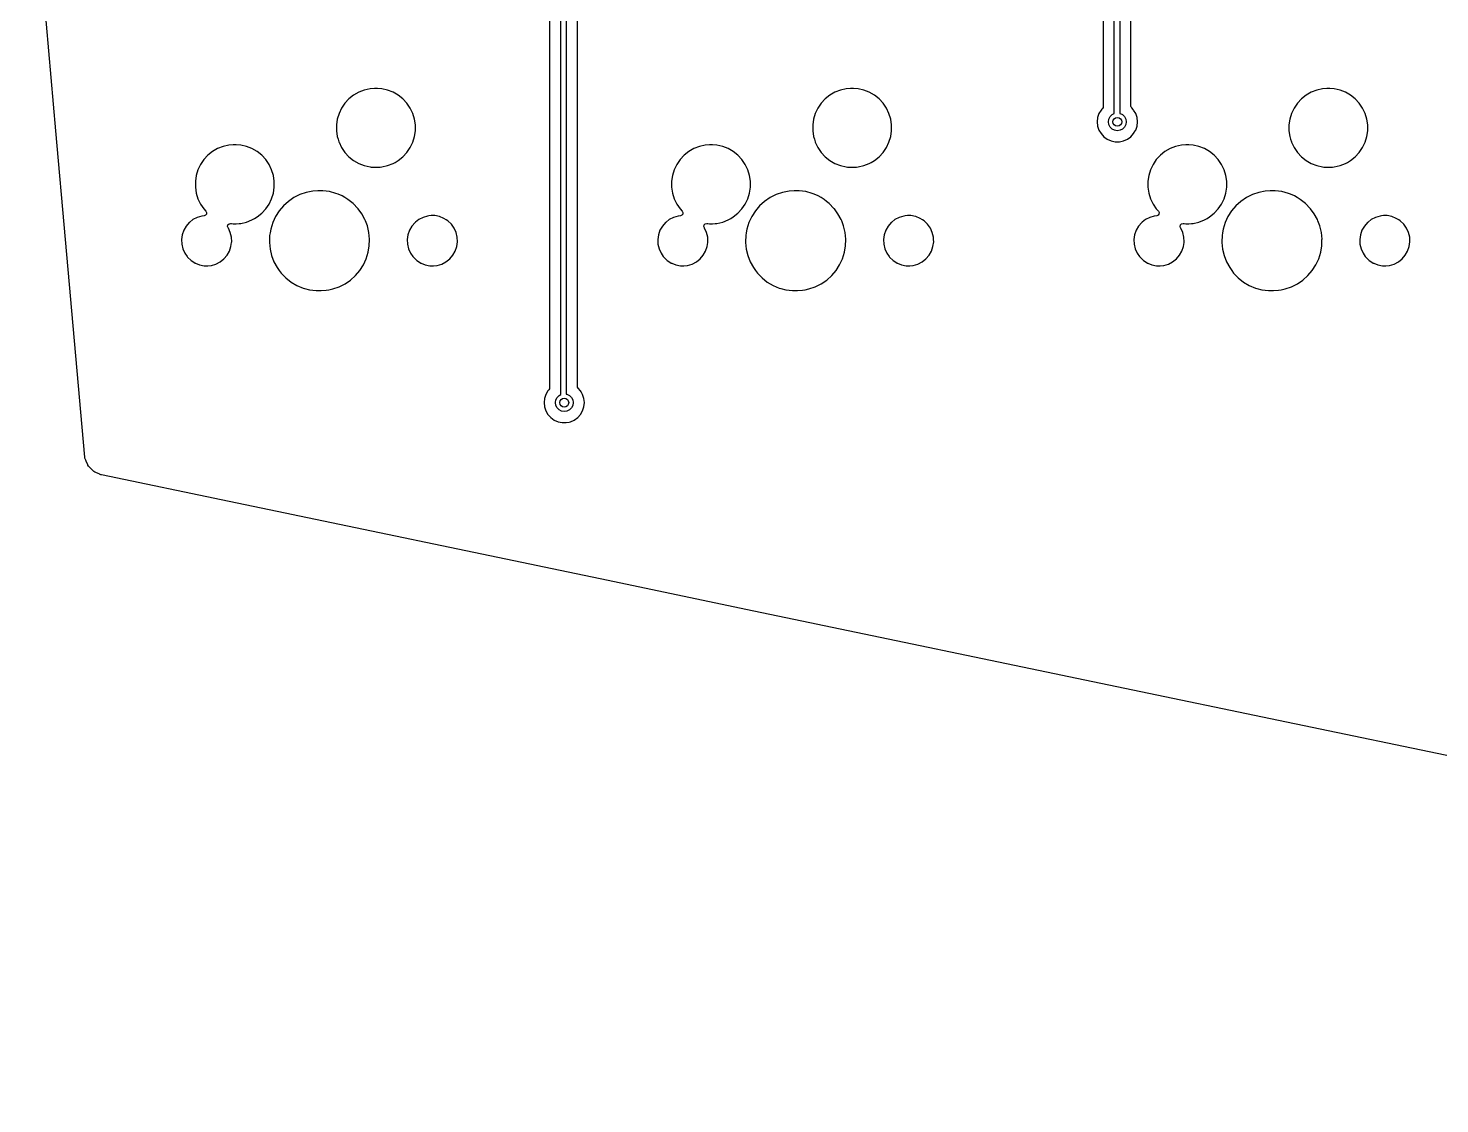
# Model space of a CAD drawing. Extents: x 51 to 201, y -153 to -28.
# Drawn here: x 53.6 to 117.1, y -153.2 to -104.7 of the extents above; entities that cross this region are included whole.
import ezdxf

# ---------------------------------------------------------------- set-up
doc = ezdxf.new("R2010")
doc.units = 0
doc.layers.add('BLACK', color=7, linetype='CONTINUOUS')

msp = doc.modelspace()

# ---------------------------------------------------------------- linework, layer by layer
at = {"layer": 'BLACK', "linetype": 'CONTINUOUS'}
for p, q in [((77.53, -121.228), (77.53, -82.655)), ((77.78, -82.7068), (77.78, -121.204)), ((77.0295, -88.1445), (77.0295, -120.93)), ((102.445, -108.575), (102.445, -92.875)), ((102.695, -92.75), (102.695, -108.568)), ((101.944, -93.4995), (101.944, -108.262)), ((54.8169, -109.353), (53.569, -95.1962)), ((103.195, -108.24), (103.195, -95.766)), ((78.2805, -109.353), (78.2805, -102.832)), ((68.004, -107.915), (67.823, -108.11)), ((68.212, -107.749), (68.004, -107.915)), ((68.4425, -107.616), (68.212, -107.749)), ((68.6902, -107.519), (68.4425, -107.616)), ((68.9496, -107.459), (68.6902, -107.519)), ((69.1486, -107.444), (68.9496, -107.459)), ((69.2814, -107.444), (69.1486, -107.444)), ((69.1486, -107.444), (69.1486, -107.444)), ((69.4804, -107.459), (69.2814, -107.444)), ((69.2814, -107.444), (69.2814, -107.444)), ((69.7398, -107.519), (69.4804, -107.459)), ((69.9875, -107.616), (69.7398, -107.519)), ((70.218, -107.749), (69.9875, -107.616)), ((70.426, -107.915), (70.218, -107.749)), ((70.607, -108.11), (70.426, -107.915)), ((70.426, -107.915), (70.426, -107.915)), ((89.4352, -107.915), (89.2542, -108.11)), ((89.6433, -107.749), (89.4352, -107.915)), ((89.8737, -107.616), (89.6433, -107.749)), ((90.1214, -107.519), (89.8737, -107.616)), ((90.3809, -107.459), (90.1214, -107.519)), ((90.5798, -107.444), (90.3809, -107.459)), ((90.7127, -107.444), (90.5798, -107.444)), ((90.5798, -107.444), (90.5798, -107.444)), ((90.9116, -107.459), (90.7127, -107.444)), ((90.7127, -107.444), (90.7127, -107.444)), ((91.1711, -107.519), (90.9116, -107.459)), ((91.4188, -107.616), (91.1711, -107.519)), ((91.6492, -107.749), (91.4188, -107.616)), ((91.8573, -107.915), (91.6492, -107.749)), ((92.0383, -108.11), (91.8573, -107.915)), ((91.8573, -107.915), (91.8573, -107.915)), ((110.866, -107.915), (110.685, -108.11)), ((111.075, -107.749), (110.866, -107.915)), ((111.305, -107.616), (111.075, -107.749)), ((111.553, -107.519), (111.305, -107.616)), ((111.812, -107.459), (111.553, -107.519)), ((112.011, -107.444), (111.812, -107.459)), ((112.144, -107.444), (112.011, -107.444)), ((112.011, -107.444), (112.011, -107.444)), ((112.343, -107.459), (112.144, -107.444)), ((112.144, -107.444), (112.144, -107.444)), ((112.602, -107.519), (112.343, -107.459)), ((112.85, -107.616), (112.602, -107.519)), ((113.08, -107.749), (112.85, -107.616)), ((113.289, -107.915), (113.08, -107.749)), ((113.47, -108.11), (113.289, -107.915)), ((113.289, -107.915), (113.289, -107.915)), ((67.5576, -108.57), (67.4792, -108.824)), ((67.6731, -108.33), (67.5576, -108.57)), ((67.823, -108.11), (67.6731, -108.33)), ((70.7569, -108.33), (70.607, -108.11)), ((70.8724, -108.57), (70.7569, -108.33)), ((70.9508, -108.824), (70.8724, -108.57)), ((88.9888, -108.57), (88.9104, -108.824)), ((89.1043, -108.33), (88.9888, -108.57)), ((89.2542, -108.11), (89.1043, -108.33)), ((92.1882, -108.33), (92.0383, -108.11)), ((92.3037, -108.57), (92.1882, -108.33)), ((92.3821, -108.824), (92.3037, -108.57)), ((101.753, -108.582), (101.694, -108.762)), ((101.847, -108.418), (101.753, -108.582)), ((101.884, -108.377), (101.847, -108.418)), ((101.913, -108.345), (101.884, -108.377)), ((101.936, -108.307), (101.913, -108.345)), ((101.944, -108.262), (101.936, -108.307)), ((102.345, -108.626), (102.445, -108.575)), ((102.695, -108.568), (102.704, -108.57)), ((102.704, -108.57), (102.815, -108.626)), ((103.204, -108.285), (103.195, -108.24)), ((103.227, -108.323), (103.204, -108.285)), ((103.298, -108.402), (103.227, -108.323)), ((103.313, -108.418), (103.298, -108.402)), ((103.407, -108.582), (103.313, -108.418)), ((103.466, -108.762), (103.407, -108.582)), ((103.407, -108.582), (103.407, -108.582)), ((110.42, -108.57), (110.342, -108.824)), ((110.536, -108.33), (110.42, -108.57)), ((110.685, -108.11), (110.536, -108.33)), ((113.619, -108.33), (113.47, -108.11)), ((113.735, -108.57), (113.619, -108.33)), ((113.813, -108.824), (113.735, -108.57)), ((67.4792, -108.824), (67.4395, -109.087)), ((67.4395, -109.087), (67.4395, -109.353)), ((70.9905, -109.087), (70.9508, -108.824)), ((70.9905, -109.353), (70.9905, -109.087)), ((88.9104, -108.824), (88.8708, -109.087)), ((88.8708, -109.087), (88.8708, -109.353)), ((92.4217, -109.087), (92.3821, -108.824)), ((92.4217, -109.353), (92.4217, -109.087)), ((101.694, -108.762), (101.675, -108.95)), ((101.675, -108.95), (101.694, -109.138)), ((101.694, -109.138), (101.753, -109.318)), ((102.18, -108.95), (102.2, -108.826)), ((102.2, -109.074), (102.18, -108.95)), ((102.2, -108.826), (102.256, -108.715)), ((102.256, -109.185), (102.2, -109.074)), ((102.256, -108.715), (102.345, -108.626)), ((102.345, -109.274), (102.256, -109.185)), ((102.815, -108.626), (102.904, -108.715)), ((102.904, -109.185), (102.815, -109.274)), ((102.904, -108.715), (102.96, -108.826)), ((102.96, -109.074), (102.904, -109.185)), ((102.96, -108.826), (102.98, -108.95)), ((102.98, -108.95), (102.96, -109.074)), ((103.407, -109.318), (103.466, -109.138)), ((103.485, -108.95), (103.466, -108.762)), ((103.466, -109.138), (103.485, -108.95)), ((110.342, -108.824), (110.302, -109.087)), ((110.302, -109.087), (110.302, -109.353)), ((113.853, -109.087), (113.813, -108.824)), ((113.853, -109.353), (113.853, -109.087)), ((55.2482, -114.246), (54.8169, -109.353)), ((67.4395, -109.353), (67.4792, -109.616)), ((67.4792, -109.616), (67.5155, -109.734)), ((67.5155, -109.734), (67.5514, -109.85)), ((67.5514, -109.85), (67.5576, -109.87)), ((67.5576, -109.87), (67.6731, -110.11)), ((70.7569, -110.11), (70.8724, -109.87)), ((70.8724, -109.87), (70.9508, -109.616)), ((70.9508, -109.616), (70.9905, -109.353)), ((78.2805, -114.246), (78.2805, -109.353)), ((88.8708, -109.353), (88.9104, -109.616)), ((88.9104, -109.616), (88.9468, -109.734)), ((88.9468, -109.734), (88.9827, -109.85)), ((88.9827, -109.85), (88.9888, -109.87)), ((88.9888, -109.87), (89.1043, -110.11)), ((92.1882, -110.11), (92.3037, -109.87)), ((92.3037, -109.87), (92.3821, -109.616)), ((92.3821, -109.616), (92.4217, -109.353)), ((101.753, -109.318), (101.847, -109.482)), ((101.847, -109.482), (101.974, -109.623)), ((101.974, -109.623), (102.127, -109.734)), ((102.127, -109.734), (102.3, -109.811)), ((102.3, -109.811), (102.485, -109.85)), ((102.456, -109.33), (102.345, -109.274)), ((102.58, -109.35), (102.456, -109.33)), ((102.485, -109.85), (102.485, -109.85)), ((102.485, -109.85), (102.675, -109.85)), ((102.704, -109.33), (102.58, -109.35)), ((102.675, -109.85), (102.798, -109.824)), ((102.675, -109.85), (102.675, -109.85)), ((102.815, -109.274), (102.704, -109.33)), ((102.798, -109.824), (102.86, -109.811)), ((102.86, -109.811), (103.033, -109.734)), ((103.033, -109.734), (103.186, -109.623)), ((103.186, -109.623), (103.313, -109.482)), ((103.313, -109.482), (103.387, -109.353)), ((103.387, -109.353), (103.407, -109.318)), ((110.302, -109.353), (110.342, -109.616)), ((110.342, -109.616), (110.378, -109.734)), ((110.378, -109.734), (110.414, -109.85)), ((110.414, -109.85), (110.42, -109.87)), ((110.42, -109.87), (110.536, -110.11)), ((113.619, -110.11), (113.735, -109.87)), ((113.735, -109.87), (113.813, -109.616)), ((113.813, -109.616), (113.853, -109.353)), ((61.654, -110.455), (61.473, -110.65)), ((61.862, -110.289), (61.654, -110.455)), ((62.0925, -110.156), (61.862, -110.289)), ((62.3402, -110.059), (62.0925, -110.156)), ((62.5996, -109.999), (62.3402, -110.059)), ((62.7986, -109.984), (62.5996, -109.999)), ((62.9314, -109.984), (62.7986, -109.984)), ((62.7986, -109.984), (62.7986, -109.984)), ((63.1304, -109.999), (62.9314, -109.984)), ((62.9314, -109.984), (62.9314, -109.984)), ((63.3898, -110.059), (63.1304, -109.999)), ((63.6375, -110.156), (63.3898, -110.059)), ((63.868, -110.289), (63.6375, -110.156)), ((64.076, -110.455), (63.868, -110.289)), ((64.257, -110.65), (64.076, -110.455)), ((64.076, -110.455), (64.076, -110.455)), ((67.6731, -110.11), (67.823, -110.33)), ((67.823, -110.33), (68.004, -110.525)), ((68.004, -110.525), (68.212, -110.691)), ((70.218, -110.691), (70.426, -110.525)), ((70.426, -110.525), (70.607, -110.33)), ((70.607, -110.33), (70.7569, -110.11)), ((83.0852, -110.455), (82.9042, -110.65)), ((83.2933, -110.289), (83.0852, -110.455)), ((83.5237, -110.156), (83.2933, -110.289)), ((83.7714, -110.059), (83.5237, -110.156)), ((84.0309, -109.999), (83.7714, -110.059)), ((84.2298, -109.984), (84.0309, -109.999)), ((84.3627, -109.984), (84.2298, -109.984)), ((84.2298, -109.984), (84.2298, -109.984)), ((84.5616, -109.999), (84.3627, -109.984)), ((84.3627, -109.984), (84.3627, -109.984)), ((84.8211, -110.059), (84.5616, -109.999)), ((85.0688, -110.156), (84.8211, -110.059)), ((85.2992, -110.289), (85.0688, -110.156)), ((85.5073, -110.455), (85.2992, -110.289)), ((85.6883, -110.65), (85.5073, -110.455)), ((85.5073, -110.455), (85.5073, -110.455)), ((89.1043, -110.11), (89.2542, -110.33)), ((89.2542, -110.33), (89.4352, -110.525)), ((89.4352, -110.525), (89.6433, -110.691)), ((91.6492, -110.691), (91.8573, -110.525)), ((91.8573, -110.525), (92.0383, -110.33)), ((92.0383, -110.33), (92.1882, -110.11)), ((104.516, -110.455), (104.335, -110.65)), ((104.725, -110.289), (104.516, -110.455)), ((104.955, -110.156), (104.725, -110.289)), ((105.203, -110.059), (104.955, -110.156)), ((105.462, -109.999), (105.203, -110.059)), ((105.661, -109.984), (105.462, -109.999)), ((105.794, -109.984), (105.661, -109.984)), ((105.661, -109.984), (105.661, -109.984)), ((105.993, -109.999), (105.794, -109.984)), ((105.794, -109.984), (105.794, -109.984)), ((106.252, -110.059), (105.993, -109.999)), ((106.5, -110.156), (106.252, -110.059)), ((106.73, -110.289), (106.5, -110.156)), ((106.939, -110.455), (106.73, -110.289)), ((107.12, -110.65), (106.939, -110.455)), ((106.939, -110.455), (106.939, -110.455)), ((110.536, -110.11), (110.685, -110.33)), ((110.685, -110.33), (110.866, -110.525)), ((110.866, -110.525), (111.075, -110.691)), ((113.08, -110.691), (113.289, -110.525)), ((113.289, -110.525), (113.47, -110.33)), ((113.47, -110.33), (113.619, -110.11)), ((61.2076, -111.11), (61.1292, -111.364)), ((61.3231, -110.87), (61.2076, -111.11)), ((61.473, -110.65), (61.3231, -110.87)), ((64.4069, -110.87), (64.257, -110.65)), ((64.5224, -111.11), (64.4069, -110.87)), ((64.6008, -111.364), (64.5224, -111.11)), ((68.212, -110.691), (68.4425, -110.824)), ((68.4425, -110.824), (68.4425, -110.824)), ((68.4425, -110.824), (68.6902, -110.921)), ((68.6902, -110.921), (68.9496, -110.981)), ((68.9496, -110.981), (69.0065, -110.985)), ((69.0065, -110.985), (69.1486, -110.995)), ((69.1486, -110.995), (69.1486, -110.995)), ((69.1486, -110.995), (69.2814, -110.995)), ((69.2814, -110.995), (69.4058, -110.986)), ((69.2814, -110.995), (69.2814, -110.995)), ((69.4058, -110.986), (69.4804, -110.981)), ((69.4804, -110.981), (69.7398, -110.921)), ((69.7398, -110.921), (69.9875, -110.824)), ((69.9875, -110.824), (70.075, -110.774)), ((70.075, -110.774), (70.218, -110.691)), ((70.218, -110.691), (70.218, -110.691)), ((82.6388, -111.11), (82.5604, -111.364)), ((82.7543, -110.87), (82.6388, -111.11)), ((82.9042, -110.65), (82.7543, -110.87)), ((85.8382, -110.87), (85.6883, -110.65)), ((85.9537, -111.11), (85.8382, -110.87)), ((86.0321, -111.364), (85.9537, -111.11)), ((89.6433, -110.691), (89.8737, -110.824)), ((89.8737, -110.824), (89.8737, -110.824)), ((89.8737, -110.824), (90.1214, -110.921)), ((90.1214, -110.921), (90.3809, -110.981)), ((90.3809, -110.981), (90.4377, -110.985)), ((90.4377, -110.985), (90.5798, -110.995)), ((90.5798, -110.995), (90.5798, -110.995)), ((90.5798, -110.995), (90.7127, -110.995)), ((90.7127, -110.995), (90.837, -110.986)), ((90.7127, -110.995), (90.7127, -110.995)), ((90.837, -110.986), (90.9116, -110.981)), ((90.9116, -110.981), (91.1711, -110.921)), ((91.1711, -110.921), (91.4188, -110.824)), ((91.4188, -110.824), (91.5063, -110.774)), ((91.5063, -110.774), (91.6492, -110.691)), ((91.6492, -110.691), (91.6492, -110.691)), ((104.07, -111.11), (103.992, -111.364)), ((104.186, -110.87), (104.07, -111.11)), ((104.335, -110.65), (104.186, -110.87)), ((107.269, -110.87), (107.12, -110.65)), ((107.385, -111.11), (107.269, -110.87)), ((107.463, -111.364), (107.385, -111.11)), ((111.075, -110.691), (111.305, -110.824)), ((111.305, -110.824), (111.305, -110.824)), ((111.305, -110.824), (111.553, -110.921)), ((111.553, -110.921), (111.812, -110.981)), ((111.812, -110.981), (111.869, -110.985)), ((111.869, -110.985), (112.011, -110.995)), ((112.011, -110.995), (112.011, -110.995)), ((112.011, -110.995), (112.144, -110.995)), ((112.144, -110.995), (112.268, -110.986)), ((112.144, -110.995), (112.144, -110.995)), ((112.268, -110.986), (112.343, -110.981)), ((112.343, -110.981), (112.602, -110.921)), ((112.602, -110.921), (112.85, -110.824)), ((112.85, -110.824), (112.938, -110.774)), ((112.938, -110.774), (113.08, -110.691)), ((113.08, -110.691), (113.08, -110.691)), ((61.1292, -111.364), (61.0895, -111.627)), ((61.0895, -111.627), (61.0895, -111.893)), ((64.6405, -111.627), (64.6008, -111.364)), ((64.6405, -111.893), (64.6405, -111.627)), ((82.5604, -111.364), (82.5207, -111.627)), ((82.5207, -111.627), (82.5207, -111.893)), ((86.0717, -111.627), (86.0321, -111.364)), ((86.0717, -111.893), (86.0717, -111.627)), ((103.992, -111.364), (103.952, -111.627)), ((103.952, -111.627), (103.952, -111.893)), ((107.503, -111.627), (107.463, -111.364)), ((107.503, -111.893), (107.503, -111.627)), ((61.0895, -111.893), (61.1292, -112.156)), ((61.1292, -112.156), (61.2076, -112.41)), ((61.2076, -112.41), (61.3231, -112.65)), ((64.4069, -112.65), (64.5224, -112.41)), ((64.5224, -112.41), (64.6008, -112.156)), ((64.6008, -112.156), (64.6405, -111.893)), ((65.5255, -112.359), (65.2771, -112.53)), ((65.7945, -112.223), (65.5255, -112.359)), ((66.0791, -112.125), (65.7945, -112.223)), ((66.3744, -112.065), (66.0791, -112.125)), ((66.5998, -112.049), (66.3744, -112.065)), ((66.8257, -112.049), (66.5998, -112.049)), ((66.5998, -112.049), (66.5998, -112.049)), ((67.1243, -112.09), (66.8257, -112.049)), ((67.4149, -112.169), (67.1243, -112.09)), ((67.1243, -112.09), (67.1243, -112.09)), ((67.1243, -112.09), (67.1243, -112.09)), ((67.5107, -112.21), (67.4149, -112.169)), ((67.6923, -112.287), (67.5107, -112.21)), ((67.8146, -112.359), (67.6923, -112.287)), ((67.9515, -112.44), (67.8146, -112.359)), ((82.5207, -111.893), (82.5604, -112.156)), ((82.5604, -112.156), (82.6388, -112.41)), ((82.6388, -112.41), (82.7543, -112.65)), ((85.8382, -112.65), (85.9537, -112.41)), ((85.9537, -112.41), (86.0321, -112.156)), ((86.0321, -112.156), (86.0717, -111.893)), ((86.9568, -112.359), (86.7084, -112.53)), ((87.2257, -112.223), (86.9568, -112.359)), ((87.5103, -112.125), (87.2257, -112.223)), ((87.8056, -112.065), (87.5103, -112.125)), ((88.031, -112.049), (87.8056, -112.065)), ((88.2569, -112.049), (88.031, -112.049)), ((88.031, -112.049), (88.031, -112.049)), ((88.5555, -112.09), (88.2569, -112.049)), ((88.8461, -112.169), (88.5555, -112.09)), ((88.5555, -112.09), (88.5555, -112.09)), ((88.5555, -112.09), (88.5555, -112.09)), ((88.9419, -112.21), (88.8461, -112.169)), ((89.1235, -112.287), (88.9419, -112.21)), ((89.2458, -112.359), (89.1235, -112.287)), ((89.3828, -112.44), (89.2458, -112.359)), ((103.952, -111.893), (103.992, -112.156)), ((103.992, -112.156), (104.07, -112.41)), ((104.07, -112.41), (104.186, -112.65)), ((107.269, -112.65), (107.385, -112.41)), ((107.385, -112.41), (107.463, -112.156)), ((107.463, -112.156), (107.503, -111.893)), ((108.388, -112.359), (108.14, -112.53)), ((108.657, -112.223), (108.388, -112.359)), ((108.942, -112.125), (108.657, -112.223)), ((109.237, -112.065), (108.942, -112.125)), ((109.462, -112.049), (109.237, -112.065)), ((109.688, -112.049), (109.462, -112.049)), ((109.462, -112.049), (109.462, -112.049)), ((109.987, -112.09), (109.688, -112.049)), ((110.277, -112.169), (109.987, -112.09)), ((109.987, -112.09), (109.987, -112.09)), ((109.987, -112.09), (109.987, -112.09)), ((110.373, -112.21), (110.277, -112.169)), ((110.555, -112.287), (110.373, -112.21)), ((110.677, -112.359), (110.555, -112.287)), ((110.814, -112.44), (110.677, -112.359)), ((61.3231, -112.65), (61.473, -112.87)), ((61.473, -112.87), (61.5673, -112.972)), ((61.5673, -112.972), (61.5981, -113.032)), ((61.5981, -113.032), (61.5923, -113.1)), ((63.868, -113.231), (64.076, -113.065)), ((64.076, -113.065), (64.257, -112.87)), ((64.257, -112.87), (64.4069, -112.65)), ((64.8591, -112.962), (64.697, -113.216)), ((65.0537, -112.732), (64.8591, -112.962)), ((65.2771, -112.53), (65.0537, -112.732)), ((68.0647, -112.53), (67.9515, -112.44)), ((68.188, -112.627), (68.0647, -112.53)), ((68.3974, -112.844), (68.188, -112.627)), ((68.4169, -112.87), (68.3974, -112.844)), ((68.5762, -113.086), (68.4169, -112.87)), ((82.7543, -112.65), (82.9042, -112.87)), ((82.9042, -112.87), (82.9986, -112.972)), ((82.9986, -112.972), (83.0294, -113.032)), ((83.0294, -113.032), (83.0236, -113.1)), ((85.2992, -113.231), (85.5073, -113.065)), ((85.5073, -113.065), (85.6883, -112.87)), ((85.6883, -112.87), (85.8382, -112.65)), ((86.2904, -112.962), (86.1283, -113.216)), ((86.4849, -112.732), (86.2904, -112.962)), ((86.7084, -112.53), (86.4849, -112.732)), ((89.496, -112.53), (89.3828, -112.44)), ((89.6192, -112.627), (89.496, -112.53)), ((89.8287, -112.844), (89.6192, -112.627)), ((89.8481, -112.87), (89.8287, -112.844)), ((90.0074, -113.086), (89.8481, -112.87)), ((104.186, -112.65), (104.335, -112.87)), ((104.335, -112.87), (104.43, -112.972)), ((104.43, -112.972), (104.461, -113.032)), ((104.461, -113.032), (104.455, -113.1)), ((106.73, -113.231), (106.939, -113.065)), ((106.939, -113.065), (107.12, -112.87)), ((107.12, -112.87), (107.269, -112.65)), ((107.722, -112.962), (107.56, -113.216)), ((107.916, -112.732), (107.722, -112.962)), ((108.14, -112.53), (107.916, -112.732)), ((110.927, -112.53), (110.814, -112.44)), ((111.05, -112.627), (110.927, -112.53)), ((111.26, -112.844), (111.05, -112.627)), ((111.279, -112.87), (111.26, -112.844)), ((111.439, -113.086), (111.279, -112.87)), ((60.674, -113.644), (60.5666, -113.83)), ((60.8148, -113.482), (60.674, -113.644)), ((60.8407, -113.461), (60.8148, -113.482)), ((60.9837, -113.349), (60.8407, -113.461)), ((61.1748, -113.25), (60.9837, -113.349)), ((60.9837, -113.349), (60.9837, -113.349)), ((60.9837, -113.349), (60.9837, -113.349)), ((61.381, -113.19), (61.1748, -113.25)), ((61.4882, -113.18), (61.381, -113.19)), ((61.5516, -113.155), (61.4882, -113.18)), ((61.5923, -113.1), (61.5516, -113.155)), ((62.5422, -113.656), (62.558, -113.589)), ((62.565, -113.722), (62.5422, -113.656)), ((62.558, -113.589), (62.6075, -113.541)), ((62.6075, -113.541), (62.6753, -113.526)), ((62.6753, -113.526), (62.7235, -113.53)), ((62.7235, -113.53), (62.7986, -113.535)), ((62.7986, -113.535), (62.7986, -113.535)), ((62.7986, -113.535), (62.9314, -113.535)), ((62.9314, -113.535), (63.0558, -113.526)), ((62.9314, -113.535), (62.9314, -113.535)), ((63.0558, -113.526), (63.1304, -113.521)), ((63.1304, -113.521), (63.3898, -113.461)), ((63.3898, -113.461), (63.6375, -113.364)), ((63.6375, -113.364), (63.7572, -113.295)), ((63.7572, -113.295), (63.868, -113.231)), ((63.868, -113.231), (63.868, -113.231)), ((64.5702, -113.489), (64.4809, -113.777)), ((64.697, -113.216), (64.5702, -113.489)), ((68.721, -113.351), (68.5762, -113.086)), ((68.7444, -113.411), (68.721, -113.351)), ((68.8293, -113.632), (68.7444, -113.411)), ((68.8991, -113.925), (68.8293, -113.632)), ((70.834, -113.644), (70.7266, -113.83)), ((70.9748, -113.482), (70.834, -113.644)), ((71.0007, -113.461), (70.9748, -113.482)), ((71.1437, -113.349), (71.0007, -113.461)), ((71.3348, -113.25), (71.1437, -113.349)), ((71.1437, -113.349), (71.1437, -113.349)), ((71.1437, -113.349), (71.1437, -113.349)), ((71.541, -113.19), (71.3348, -113.25)), ((71.6012, -113.184), (71.541, -113.19)), ((71.7014, -113.174), (71.6012, -113.184)), ((71.8625, -113.174), (71.7014, -113.174)), ((72.0735, -113.215), (71.8625, -113.174)), ((72.0757, -113.216), (72.0735, -113.215)), ((72.0735, -113.215), (72.0735, -113.215)), ((72.0735, -113.215), (72.0735, -113.215)), ((72.2731, -113.295), (72.0757, -113.216)), ((72.3806, -113.364), (72.2731, -113.295)), ((72.4539, -113.411), (72.3806, -113.364)), ((72.6095, -113.56), (72.4539, -113.411)), ((72.7341, -113.735), (72.6095, -113.56)), ((72.6095, -113.56), (72.6095, -113.56)), ((82.1053, -113.644), (81.9978, -113.83)), ((82.246, -113.482), (82.1053, -113.644)), ((82.2719, -113.461), (82.246, -113.482)), ((82.415, -113.349), (82.2719, -113.461)), ((82.606, -113.25), (82.415, -113.349)), ((82.415, -113.349), (82.415, -113.349)), ((82.415, -113.349), (82.415, -113.349)), ((82.8123, -113.19), (82.606, -113.25)), ((82.9195, -113.18), (82.8123, -113.19)), ((82.9828, -113.155), (82.9195, -113.18)), ((83.0236, -113.1), (82.9828, -113.155)), ((83.9734, -113.656), (83.9892, -113.589)), ((83.9962, -113.722), (83.9734, -113.656)), ((83.9892, -113.589), (84.0388, -113.541)), ((84.0388, -113.541), (84.1065, -113.526)), ((84.1065, -113.526), (84.1548, -113.53)), ((84.1548, -113.53), (84.2298, -113.535)), ((84.2298, -113.535), (84.2298, -113.535)), ((84.2298, -113.535), (84.3627, -113.535)), ((84.3627, -113.535), (84.487, -113.526)), ((84.3627, -113.535), (84.3627, -113.535)), ((84.487, -113.526), (84.5616, -113.521)), ((84.5616, -113.521), (84.8211, -113.461)), ((84.8211, -113.461), (85.0688, -113.364)), ((85.0688, -113.364), (85.1884, -113.295)), ((85.1884, -113.295), (85.2992, -113.231)), ((85.2992, -113.231), (85.2992, -113.231)), ((86.0014, -113.489), (85.9122, -113.777)), ((86.1283, -113.216), (86.0014, -113.489)), ((90.1522, -113.351), (90.0074, -113.086)), ((90.1756, -113.411), (90.1522, -113.351)), ((90.2605, -113.632), (90.1756, -113.411)), ((90.3304, -113.925), (90.2605, -113.632)), ((92.2653, -113.644), (92.1578, -113.83)), ((92.406, -113.482), (92.2653, -113.644)), ((92.4319, -113.461), (92.406, -113.482)), ((92.575, -113.349), (92.4319, -113.461)), ((92.766, -113.25), (92.575, -113.349)), ((92.575, -113.349), (92.575, -113.349)), ((92.575, -113.349), (92.575, -113.349)), ((92.9723, -113.19), (92.766, -113.25)), ((93.0324, -113.184), (92.9723, -113.19)), ((93.1326, -113.174), (93.0324, -113.184)), ((93.2937, -113.174), (93.1326, -113.174)), ((93.5048, -113.215), (93.2937, -113.174)), ((93.5069, -113.216), (93.5048, -113.215)), ((93.5048, -113.215), (93.5048, -113.215)), ((93.5048, -113.215), (93.5048, -113.215)), ((93.7043, -113.295), (93.5069, -113.216)), ((93.8118, -113.364), (93.7043, -113.295)), ((93.8852, -113.411), (93.8118, -113.364)), ((94.0407, -113.56), (93.8852, -113.411)), ((94.1654, -113.735), (94.0407, -113.56)), ((94.0407, -113.56), (94.0407, -113.56)), ((103.537, -113.644), (103.429, -113.83)), ((103.677, -113.482), (103.537, -113.644)), ((103.703, -113.461), (103.677, -113.482)), ((103.846, -113.349), (103.703, -113.461)), ((104.037, -113.25), (103.846, -113.349)), ((103.846, -113.349), (103.846, -113.349)), ((103.846, -113.349), (103.846, -113.349)), ((104.244, -113.19), (104.037, -113.25)), ((104.351, -113.18), (104.244, -113.19)), ((104.414, -113.155), (104.351, -113.18)), ((104.455, -113.1), (104.414, -113.155)), ((105.405, -113.656), (105.42, -113.589)), ((105.427, -113.722), (105.405, -113.656)), ((105.42, -113.589), (105.47, -113.541)), ((105.47, -113.541), (105.538, -113.526)), ((105.538, -113.526), (105.586, -113.53)), ((105.586, -113.53), (105.661, -113.535)), ((105.661, -113.535), (105.661, -113.535)), ((105.661, -113.535), (105.794, -113.535)), ((105.794, -113.535), (105.918, -113.526)), ((105.794, -113.535), (105.794, -113.535)), ((105.918, -113.526), (105.993, -113.521)), ((105.993, -113.521), (106.252, -113.461)), ((106.252, -113.461), (106.5, -113.364)), ((106.5, -113.364), (106.62, -113.295)), ((106.62, -113.295), (106.73, -113.231)), ((106.73, -113.231), (106.73, -113.231)), ((107.433, -113.489), (107.343, -113.777)), ((107.56, -113.216), (107.433, -113.489)), ((111.583, -113.351), (111.439, -113.086)), ((111.607, -113.411), (111.583, -113.351)), ((111.692, -113.632), (111.607, -113.411)), ((111.762, -113.925), (111.692, -113.632)), ((113.697, -113.644), (113.589, -113.83)), ((113.837, -113.482), (113.697, -113.644)), ((113.863, -113.461), (113.837, -113.482)), ((114.006, -113.349), (113.863, -113.461)), ((114.197, -113.25), (114.006, -113.349)), ((114.006, -113.349), (114.006, -113.349)), ((114.006, -113.349), (114.006, -113.349)), ((114.404, -113.19), (114.197, -113.25)), ((114.464, -113.184), (114.404, -113.19)), ((114.564, -113.174), (114.464, -113.184)), ((114.725, -113.174), (114.564, -113.174)), ((114.936, -113.215), (114.725, -113.174)), ((114.938, -113.216), (114.936, -113.215)), ((114.936, -113.215), (114.936, -113.215)), ((114.936, -113.215), (114.936, -113.215)), ((115.136, -113.295), (114.938, -113.216)), ((115.243, -113.364), (115.136, -113.295)), ((115.316, -113.411), (115.243, -113.364)), ((115.472, -113.56), (115.316, -113.411)), ((115.597, -113.735), (115.472, -113.56)), ((115.472, -113.56), (115.472, -113.56)), ((56.112, -124.047), (55.2482, -114.246)), ((60.4962, -114.033), (60.4657, -114.246)), ((60.4657, -114.246), (60.4759, -114.461)), ((60.5666, -113.83), (60.4962, -114.033)), ((62.5741, -113.735), (62.565, -113.722)), ((62.6634, -113.93), (62.5741, -113.735)), ((62.7141, -114.139), (62.6634, -113.93)), ((62.6634, -113.93), (62.6634, -113.93)), ((62.7243, -114.354), (62.7141, -114.139)), ((64.4308, -114.074), (64.4213, -114.357)), ((64.4526, -113.945), (64.4308, -114.074)), ((64.4809, -113.777), (64.4526, -113.945)), ((68.9293, -114.225), (68.8991, -113.925)), ((68.9192, -114.526), (68.9286, -114.246)), ((68.9286, -114.246), (68.9293, -114.225)), ((70.6562, -114.033), (70.6257, -114.246)), ((70.6257, -114.246), (70.6359, -114.461)), ((70.7266, -113.83), (70.6562, -114.033)), ((72.8234, -113.93), (72.7341, -113.735)), ((72.8741, -114.139), (72.8234, -113.93)), ((72.8234, -113.93), (72.8234, -113.93)), ((72.8843, -114.354), (72.8741, -114.139)), ((78.2805, -119.665), (78.2805, -114.246)), ((81.9275, -114.033), (81.8969, -114.246)), ((81.8969, -114.246), (81.9071, -114.461)), ((81.9978, -113.83), (81.9275, -114.033)), ((84.0054, -113.735), (83.9962, -113.722)), ((84.0947, -113.93), (84.0054, -113.735)), ((84.1454, -114.139), (84.0947, -113.93)), ((84.0947, -113.93), (84.0947, -113.93)), ((84.1556, -114.354), (84.1454, -114.139)), ((85.862, -114.074), (85.8526, -114.357)), ((85.8838, -113.945), (85.862, -114.074)), ((85.9122, -113.777), (85.8838, -113.945)), ((90.3605, -114.225), (90.3304, -113.925)), ((90.3505, -114.526), (90.3598, -114.246)), ((90.3598, -114.246), (90.3605, -114.225)), ((92.0875, -114.033), (92.0569, -114.246)), ((92.0569, -114.246), (92.0671, -114.461)), ((92.1578, -113.83), (92.0875, -114.033)), ((94.2547, -113.93), (94.1654, -113.735)), ((94.3054, -114.139), (94.2547, -113.93)), ((94.2547, -113.93), (94.2547, -113.93)), ((94.3105, -114.246), (94.3054, -114.139)), ((94.3156, -114.354), (94.3105, -114.246)), ((103.359, -114.033), (103.328, -114.246)), ((103.328, -114.246), (103.338, -114.461)), ((103.429, -113.83), (103.359, -114.033)), ((105.437, -113.735), (105.427, -113.722)), ((105.526, -113.93), (105.437, -113.735)), ((105.577, -114.139), (105.526, -113.93)), ((105.526, -113.93), (105.526, -113.93)), ((105.587, -114.354), (105.577, -114.139)), ((107.293, -114.074), (107.284, -114.357)), ((107.315, -113.945), (107.293, -114.074)), ((107.343, -113.777), (107.315, -113.945)), ((111.792, -114.225), (111.762, -113.925)), ((111.782, -114.526), (111.791, -114.246)), ((111.791, -114.246), (111.792, -114.225)), ((113.519, -114.033), (113.488, -114.246)), ((113.488, -114.246), (113.498, -114.461)), ((113.589, -113.83), (113.519, -114.033)), ((115.686, -113.93), (115.597, -113.735)), ((115.737, -114.139), (115.686, -113.93)), ((115.686, -113.93), (115.686, -113.93)), ((115.747, -114.354), (115.737, -114.139)), ((60.4759, -114.461), (60.5266, -114.67)), ((60.5266, -114.67), (60.6159, -114.865)), ((60.6159, -114.865), (60.7179, -115.009)), ((62.3752, -115.118), (62.516, -114.956)), ((62.516, -114.956), (62.6234, -114.77)), ((62.6234, -114.77), (62.6937, -114.567)), ((62.6937, -114.567), (62.7212, -114.375)), ((62.7212, -114.375), (62.7243, -114.354)), ((64.4213, -114.357), (64.4207, -114.375)), ((64.4207, -114.375), (64.4509, -114.675)), ((64.4509, -114.675), (64.5207, -114.968)), ((64.5207, -114.968), (64.629, -115.249)), ((68.7798, -115.111), (68.8691, -114.823)), ((68.8691, -114.823), (68.9192, -114.526)), ((70.6359, -114.461), (70.6866, -114.67)), ((70.6866, -114.67), (70.7759, -114.865)), ((70.7759, -114.865), (70.8779, -115.009)), ((72.5352, -115.118), (72.676, -114.956)), ((72.676, -114.956), (72.7834, -114.77)), ((72.7834, -114.77), (72.8537, -114.567)), ((72.8537, -114.567), (72.8843, -114.354)), ((81.9071, -114.461), (81.9578, -114.67)), ((81.9578, -114.67), (82.0471, -114.865)), ((82.0471, -114.865), (82.1491, -115.009)), ((83.8065, -115.118), (83.9472, -114.956)), ((83.9472, -114.956), (84.0547, -114.77)), ((84.0547, -114.77), (84.125, -114.567)), ((84.125, -114.567), (84.1525, -114.375)), ((84.1525, -114.375), (84.1556, -114.354)), ((85.8526, -114.357), (85.852, -114.375)), ((85.852, -114.375), (85.8821, -114.675)), ((85.8821, -114.675), (85.952, -114.968)), ((85.952, -114.968), (86.0603, -115.249)), ((90.2111, -115.111), (90.3003, -114.823)), ((90.3003, -114.823), (90.3505, -114.526)), ((92.0671, -114.461), (92.1178, -114.67)), ((92.1178, -114.67), (92.2071, -114.865)), ((92.2071, -114.865), (92.3091, -115.009)), ((93.9665, -115.118), (94.1072, -114.956)), ((94.1072, -114.956), (94.2147, -114.77)), ((94.2147, -114.77), (94.285, -114.567)), ((94.285, -114.567), (94.3156, -114.354)), ((103.338, -114.461), (103.389, -114.67)), ((103.389, -114.67), (103.478, -114.865)), ((103.478, -114.865), (103.58, -115.009)), ((105.238, -115.118), (105.378, -114.956)), ((105.378, -114.956), (105.486, -114.77)), ((105.486, -114.77), (105.556, -114.567)), ((105.556, -114.567), (105.584, -114.375)), ((105.584, -114.375), (105.587, -114.354)), ((107.284, -114.357), (107.283, -114.375)), ((107.283, -114.375), (107.313, -114.675)), ((107.313, -114.675), (107.383, -114.968)), ((107.383, -114.968), (107.492, -115.249)), ((111.642, -115.111), (111.732, -114.823)), ((111.732, -114.823), (111.782, -114.526)), ((113.498, -114.461), (113.549, -114.67)), ((113.549, -114.67), (113.638, -114.865)), ((113.638, -114.865), (113.74, -115.009)), ((115.398, -115.118), (115.538, -114.956)), ((115.538, -114.956), (115.646, -114.77)), ((115.646, -114.77), (115.716, -114.567)), ((115.716, -114.567), (115.747, -114.354)), ((60.7179, -115.009), (60.7405, -115.04)), ((60.7405, -115.04), (60.8961, -115.189)), ((60.8961, -115.189), (60.9701, -115.236)), ((60.9701, -115.236), (61.0769, -115.305)), ((61.0769, -115.305), (61.0971, -115.313)), ((61.0971, -115.313), (61.2765, -115.385)), ((61.2765, -115.385), (61.4875, -115.425)), ((61.4875, -115.425), (61.6486, -115.425)), ((61.6486, -115.425), (61.809, -115.41)), ((61.6486, -115.425), (61.6486, -115.425)), ((61.809, -115.41), (62.0152, -115.35)), ((62.0152, -115.35), (62.2063, -115.251)), ((62.2063, -115.251), (62.3752, -115.118)), ((64.629, -115.249), (64.7738, -115.514)), ((64.7738, -115.514), (64.8654, -115.638)), ((68.4909, -115.638), (68.653, -115.384)), ((68.653, -115.384), (68.7798, -115.111)), ((70.8779, -115.009), (70.9005, -115.04)), ((70.9005, -115.04), (71.0561, -115.189)), ((71.0561, -115.189), (71.1301, -115.236)), ((71.1301, -115.236), (71.2369, -115.305)), ((71.2369, -115.305), (71.2571, -115.313)), ((71.2571, -115.313), (71.4365, -115.385)), ((71.4365, -115.385), (71.6475, -115.425)), ((71.6475, -115.425), (71.8086, -115.425)), ((71.8086, -115.425), (71.969, -115.41)), ((71.8086, -115.425), (71.8086, -115.425)), ((71.969, -115.41), (72.1752, -115.35)), ((72.1752, -115.35), (72.3663, -115.251)), ((72.3663, -115.251), (72.5352, -115.118)), ((82.1491, -115.009), (82.1718, -115.04)), ((82.1718, -115.04), (82.3273, -115.189)), ((82.3273, -115.189), (82.4013, -115.236)), ((82.4013, -115.236), (82.5082, -115.305)), ((82.5082, -115.305), (82.5283, -115.313)), ((82.5283, -115.313), (82.7077, -115.385)), ((82.7077, -115.385), (82.9188, -115.425)), ((82.9188, -115.425), (83.0799, -115.425)), ((83.0799, -115.425), (83.2402, -115.41)), ((83.0799, -115.425), (83.0799, -115.425)), ((83.2402, -115.41), (83.4465, -115.35)), ((83.4465, -115.35), (83.6375, -115.251)), ((83.6375, -115.251), (83.8065, -115.118)), ((86.0603, -115.249), (86.2051, -115.514)), ((86.2051, -115.514), (86.2966, -115.638)), ((89.9221, -115.638), (90.0842, -115.384)), ((90.0842, -115.384), (90.2111, -115.111)), ((92.3091, -115.009), (92.3318, -115.04)), ((92.3318, -115.04), (92.4873, -115.189)), ((92.4873, -115.189), (92.5613, -115.236)), ((92.5613, -115.236), (92.6682, -115.305)), ((92.6682, -115.305), (92.6883, -115.313)), ((92.6883, -115.313), (92.8677, -115.385)), ((92.8677, -115.385), (93.0788, -115.425)), ((93.0788, -115.425), (93.2399, -115.425)), ((93.2399, -115.425), (93.4002, -115.41)), ((93.2399, -115.425), (93.2399, -115.425)), ((93.4002, -115.41), (93.6065, -115.35)), ((93.6065, -115.35), (93.7975, -115.251)), ((93.7975, -115.251), (93.9665, -115.118)), ((103.58, -115.009), (103.603, -115.04)), ((103.603, -115.04), (103.759, -115.189)), ((103.759, -115.189), (103.833, -115.236)), ((103.833, -115.236), (103.939, -115.305)), ((103.939, -115.305), (103.96, -115.313)), ((103.96, -115.313), (104.139, -115.385)), ((104.139, -115.385), (104.35, -115.425)), ((104.35, -115.425), (104.511, -115.425)), ((104.511, -115.425), (104.671, -115.41)), ((104.511, -115.425), (104.511, -115.425)), ((104.671, -115.41), (104.878, -115.35)), ((104.878, -115.35), (105.069, -115.251)), ((105.069, -115.251), (105.238, -115.118)), ((107.492, -115.249), (107.636, -115.514)), ((107.636, -115.514), (107.728, -115.638)), ((111.353, -115.638), (111.515, -115.384)), ((111.515, -115.384), (111.642, -115.111)), ((113.74, -115.009), (113.763, -115.04)), ((113.763, -115.04), (113.919, -115.189)), ((113.919, -115.189), (113.993, -115.236)), ((113.993, -115.236), (114.099, -115.305)), ((114.099, -115.305), (114.12, -115.313)), ((114.12, -115.313), (114.299, -115.385)), ((114.299, -115.385), (114.51, -115.425)), ((114.51, -115.425), (114.671, -115.425)), ((114.671, -115.425), (114.831, -115.41)), ((114.671, -115.425), (114.671, -115.425)), ((114.831, -115.41), (115.038, -115.35)), ((115.038, -115.35), (115.229, -115.251)), ((115.229, -115.251), (115.398, -115.118)), ((64.8654, -115.638), (64.9526, -115.756)), ((64.9526, -115.756), (65.162, -115.973)), ((65.162, -115.973), (65.3985, -116.16)), ((65.3985, -116.16), (65.6577, -116.313)), ((67.5555, -116.377), (67.8245, -116.241)), ((67.8245, -116.241), (68.0729, -116.07)), ((68.0729, -116.07), (68.2963, -115.868)), ((68.2963, -115.868), (68.4909, -115.638)), ((86.2966, -115.638), (86.3838, -115.756)), ((86.3838, -115.756), (86.5933, -115.973)), ((86.5933, -115.973), (86.8297, -116.16)), ((86.8297, -116.16), (87.089, -116.313)), ((88.9868, -116.377), (89.2557, -116.241)), ((89.2557, -116.241), (89.5041, -116.07)), ((89.5041, -116.07), (89.7276, -115.868)), ((89.7276, -115.868), (89.9221, -115.638)), ((107.728, -115.638), (107.815, -115.756)), ((107.815, -115.756), (108.025, -115.973)), ((108.025, -115.973), (108.261, -116.16)), ((108.261, -116.16), (108.52, -116.313)), ((110.418, -116.377), (110.687, -116.241)), ((110.687, -116.241), (110.935, -116.07)), ((110.935, -116.07), (111.159, -115.868)), ((111.159, -115.868), (111.353, -115.638)), ((65.6577, -116.313), (65.9351, -116.431)), ((65.9351, -116.431), (65.9351, -116.431)), ((65.9351, -116.431), (65.9351, -116.431)), ((65.9351, -116.431), (65.9992, -116.448)), ((65.9992, -116.448), (66.2257, -116.51)), ((66.2257, -116.51), (66.5243, -116.55)), ((66.5243, -116.55), (66.7502, -116.55)), ((66.7502, -116.55), (66.9756, -116.535)), ((66.7502, -116.55), (66.7502, -116.55)), ((66.9756, -116.535), (67.099, -116.51)), ((67.099, -116.51), (67.2709, -116.475)), ((67.2709, -116.475), (67.5555, -116.377)), ((87.089, -116.313), (87.3664, -116.431)), ((87.3664, -116.431), (87.3664, -116.431)), ((87.3664, -116.431), (87.3664, -116.431)), ((87.3664, -116.431), (87.4304, -116.448)), ((87.4304, -116.448), (87.657, -116.51)), ((87.657, -116.51), (87.9556, -116.55)), ((87.9556, -116.55), (88.1815, -116.55)), ((88.1815, -116.55), (88.4069, -116.535)), ((88.1815, -116.55), (88.1815, -116.55)), ((88.4069, -116.535), (88.5302, -116.51)), ((88.5302, -116.51), (88.7022, -116.475)), ((88.7022, -116.475), (88.9868, -116.377)), ((108.52, -116.313), (108.798, -116.431)), ((108.798, -116.431), (108.798, -116.431)), ((108.798, -116.431), (108.798, -116.431)), ((108.798, -116.431), (108.862, -116.448)), ((108.862, -116.448), (109.088, -116.51)), ((109.088, -116.51), (109.387, -116.55)), ((109.387, -116.55), (109.613, -116.55)), ((109.613, -116.55), (109.838, -116.535)), ((109.613, -116.55), (109.613, -116.55)), ((109.838, -116.535), (109.961, -116.51)), ((109.961, -116.51), (110.133, -116.475)), ((110.133, -116.475), (110.418, -116.377)), ((78.2805, -120.852), (78.2805, -119.665)), ((76.8628, -121.222), (76.8043, -121.402)), ((76.9575, -121.058), (76.8628, -121.222)), ((76.9816, -121.031), (76.9575, -121.058)), ((76.9977, -121.013), (76.9816, -121.031)), ((77.0213, -120.975), (76.9977, -121.013)), ((77.0295, -120.93), (77.0213, -120.975)), ((77.3664, -121.355), (77.4549, -121.266)), ((77.4549, -121.266), (77.53, -121.228)), ((77.78, -121.204), (77.8136, -121.21)), ((77.8136, -121.21), (77.9251, -121.266)), ((77.9251, -121.266), (78.0136, -121.355)), ((78.2887, -120.897), (78.2805, -120.852)), ((78.3123, -120.935), (78.2887, -120.897)), ((78.4225, -121.058), (78.3123, -120.935)), ((78.4521, -121.109), (78.4225, -121.058)), ((78.5172, -121.222), (78.4521, -121.109)), ((78.5308, -121.264), (78.5172, -121.222)), ((78.5757, -121.402), (78.5308, -121.264)), ((76.8043, -121.402), (76.7845, -121.59)), ((76.7845, -121.59), (76.8043, -121.778)), ((76.8043, -121.778), (76.8628, -121.958)), ((76.8628, -121.958), (76.9575, -122.122)), ((77.29, -121.59), (77.3096, -121.466)), ((77.3096, -121.714), (77.29, -121.59)), ((77.3096, -121.466), (77.3664, -121.355)), ((77.3664, -121.825), (77.3096, -121.714)), ((77.4549, -121.914), (77.3664, -121.825)), ((77.5664, -121.97), (77.4549, -121.914)), ((77.9251, -121.914), (77.8136, -121.97)), ((78.0136, -121.825), (77.9251, -121.914)), ((78.0136, -121.355), (78.0704, -121.466)), ((78.0704, -121.714), (78.0136, -121.825)), ((78.0704, -121.466), (78.09, -121.59)), ((78.09, -121.59), (78.0704, -121.714)), ((78.4225, -122.122), (78.5172, -121.958)), ((78.5172, -121.958), (78.5757, -121.778)), ((78.5955, -121.59), (78.5757, -121.402)), ((78.5757, -121.778), (78.5955, -121.59)), ((76.9575, -122.122), (77.0841, -122.263)), ((77.0841, -122.263), (77.2373, -122.374)), ((77.2373, -122.374), (77.4102, -122.451)), ((77.4102, -122.451), (77.5954, -122.49)), ((77.69, -121.99), (77.5664, -121.97)), ((77.5954, -122.49), (77.5954, -122.49)), ((77.5954, -122.49), (77.7846, -122.49)), ((77.8136, -121.97), (77.69, -121.99)), ((77.7846, -122.49), (77.9081, -122.464)), ((77.7846, -122.49), (77.7846, -122.49)), ((77.9081, -122.464), (77.9698, -122.451)), ((77.9698, -122.451), (78.1427, -122.374)), ((78.1427, -122.374), (78.2959, -122.263)), ((78.2959, -122.263), (78.4225, -122.122)), ((56.121, -124.083), (56.112, -124.047)), ((56.1609, -124.18), (56.121, -124.083)), ((56.1671, -124.195), (56.1609, -124.18)), ((56.1679, -124.196), (56.1671, -124.195)), ((56.1763, -124.217), (56.1679, -124.196)), ((56.1768, -124.218), (56.1763, -124.217)), ((56.2506, -124.396), (56.1768, -124.218)), ((56.255, -124.407), (56.2506, -124.396)), ((56.2818, -124.447), (56.255, -124.407)), ((56.4305, -124.596), (56.2818, -124.447)), ((56.5281, -124.693), (56.4305, -124.596)), ((56.5683, -124.72), (56.5281, -124.693)), ((56.7569, -124.798), (56.5683, -124.72)), ((56.758, -124.799), (56.7569, -124.798)), ((56.7794, -124.807), (56.758, -124.799)), ((56.7804, -124.808), (56.7794, -124.807)), ((56.8433, -124.834), (56.7804, -124.808)), ((56.8654, -124.841), (56.8433, -124.834)), ((62.6066, -126.039), (56.8654, -124.841)), ((79.3048, -129.526), (62.6066, -126.039)), ((86.2205, -130.97), (79.3048, -129.526)), ((102.919, -134.457), (86.2205, -130.97)), ((109.834, -135.9), (102.919, -134.457)), ((192.458, -153.152), (109.834, -135.9))]:
    msp.add_line(p, q, dxfattribs=at)
at = {"layer": 'BLACK'}
for centre in [(102.58, -108.95), (77.69, -121.59)]:
    msp.add_circle(centre, 0.2, dxfattribs=at)

doc.saveas('drawing.dxf')
